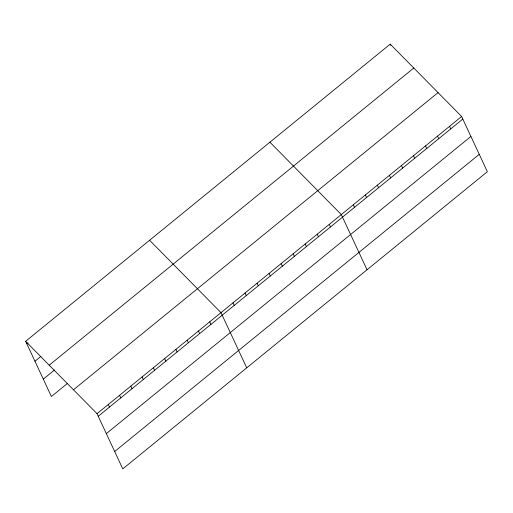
<?xml version="1.0" encoding="UTF-8"?>
<svg xmlns="http://www.w3.org/2000/svg" width="513" height="513" viewBox="0 0 513 513"><rect width="100%" height="100%" fill="white"/><g stroke="black" fill="none" stroke-linecap="round" stroke-linejoin="round"><path stroke-width="0.77" d="M25.65 341.299L390.226 44.124L461.61 116.502L487.35 171.701L122.774 468.876L97.034 413.677L25.65 341.299L51.39 396.498L67.402 383.448M26.849 343.87L28.035 342.908M34.948 361.242L40.88 356.407M49.203 365.185L413.786 68.005M43.291 379.133L54.564 369.944M73.474 389.79L438.051 92.616M97.034 413.677L461.61 116.502M98.233 416.255L462.809 119.074M106.332 433.62L470.908 136.445M114.675 451.511L479.251 154.336M269.915 142.191L341.299 214.569L367.039 269.767M149.604 240.257L220.988 312.635L246.727 367.84M449.58 126.307L450.78 128.885M437.551 136.118L438.75 138.69M390.226 44.124L390.829 45.407M425.514 145.923L426.72 148.494M413.484 155.728L414.684 158.305M401.455 165.532L402.654 168.11M389.425 175.343L390.624 177.915M377.395 185.148L378.594 187.726M365.359 194.953L366.564 197.531M353.329 204.764L354.528 207.335M329.269 224.373L330.468 226.951M317.239 234.184L318.438 236.756M305.203 243.989L306.408 246.567M293.173 253.794L294.372 256.372M281.143 263.605L282.342 266.176M269.113 273.41L270.313 275.988M257.084 283.214L258.283 285.792M245.047 293.026L246.253 295.597M233.017 302.83L234.217 305.408M209.721 321.824L210.92 324.396M198.448 331.007L199.653 333.585M187.181 340.196L188.38 342.767M175.914 349.379L177.113 351.956M164.641 358.568L165.846 361.139M153.374 367.75L154.573 370.328M142.107 376.933L143.307 379.511M130.834 386.122L132.04 388.694M119.567 395.305L120.767 397.883M108.301 404.494L109.5 407.065"/></g></svg>
